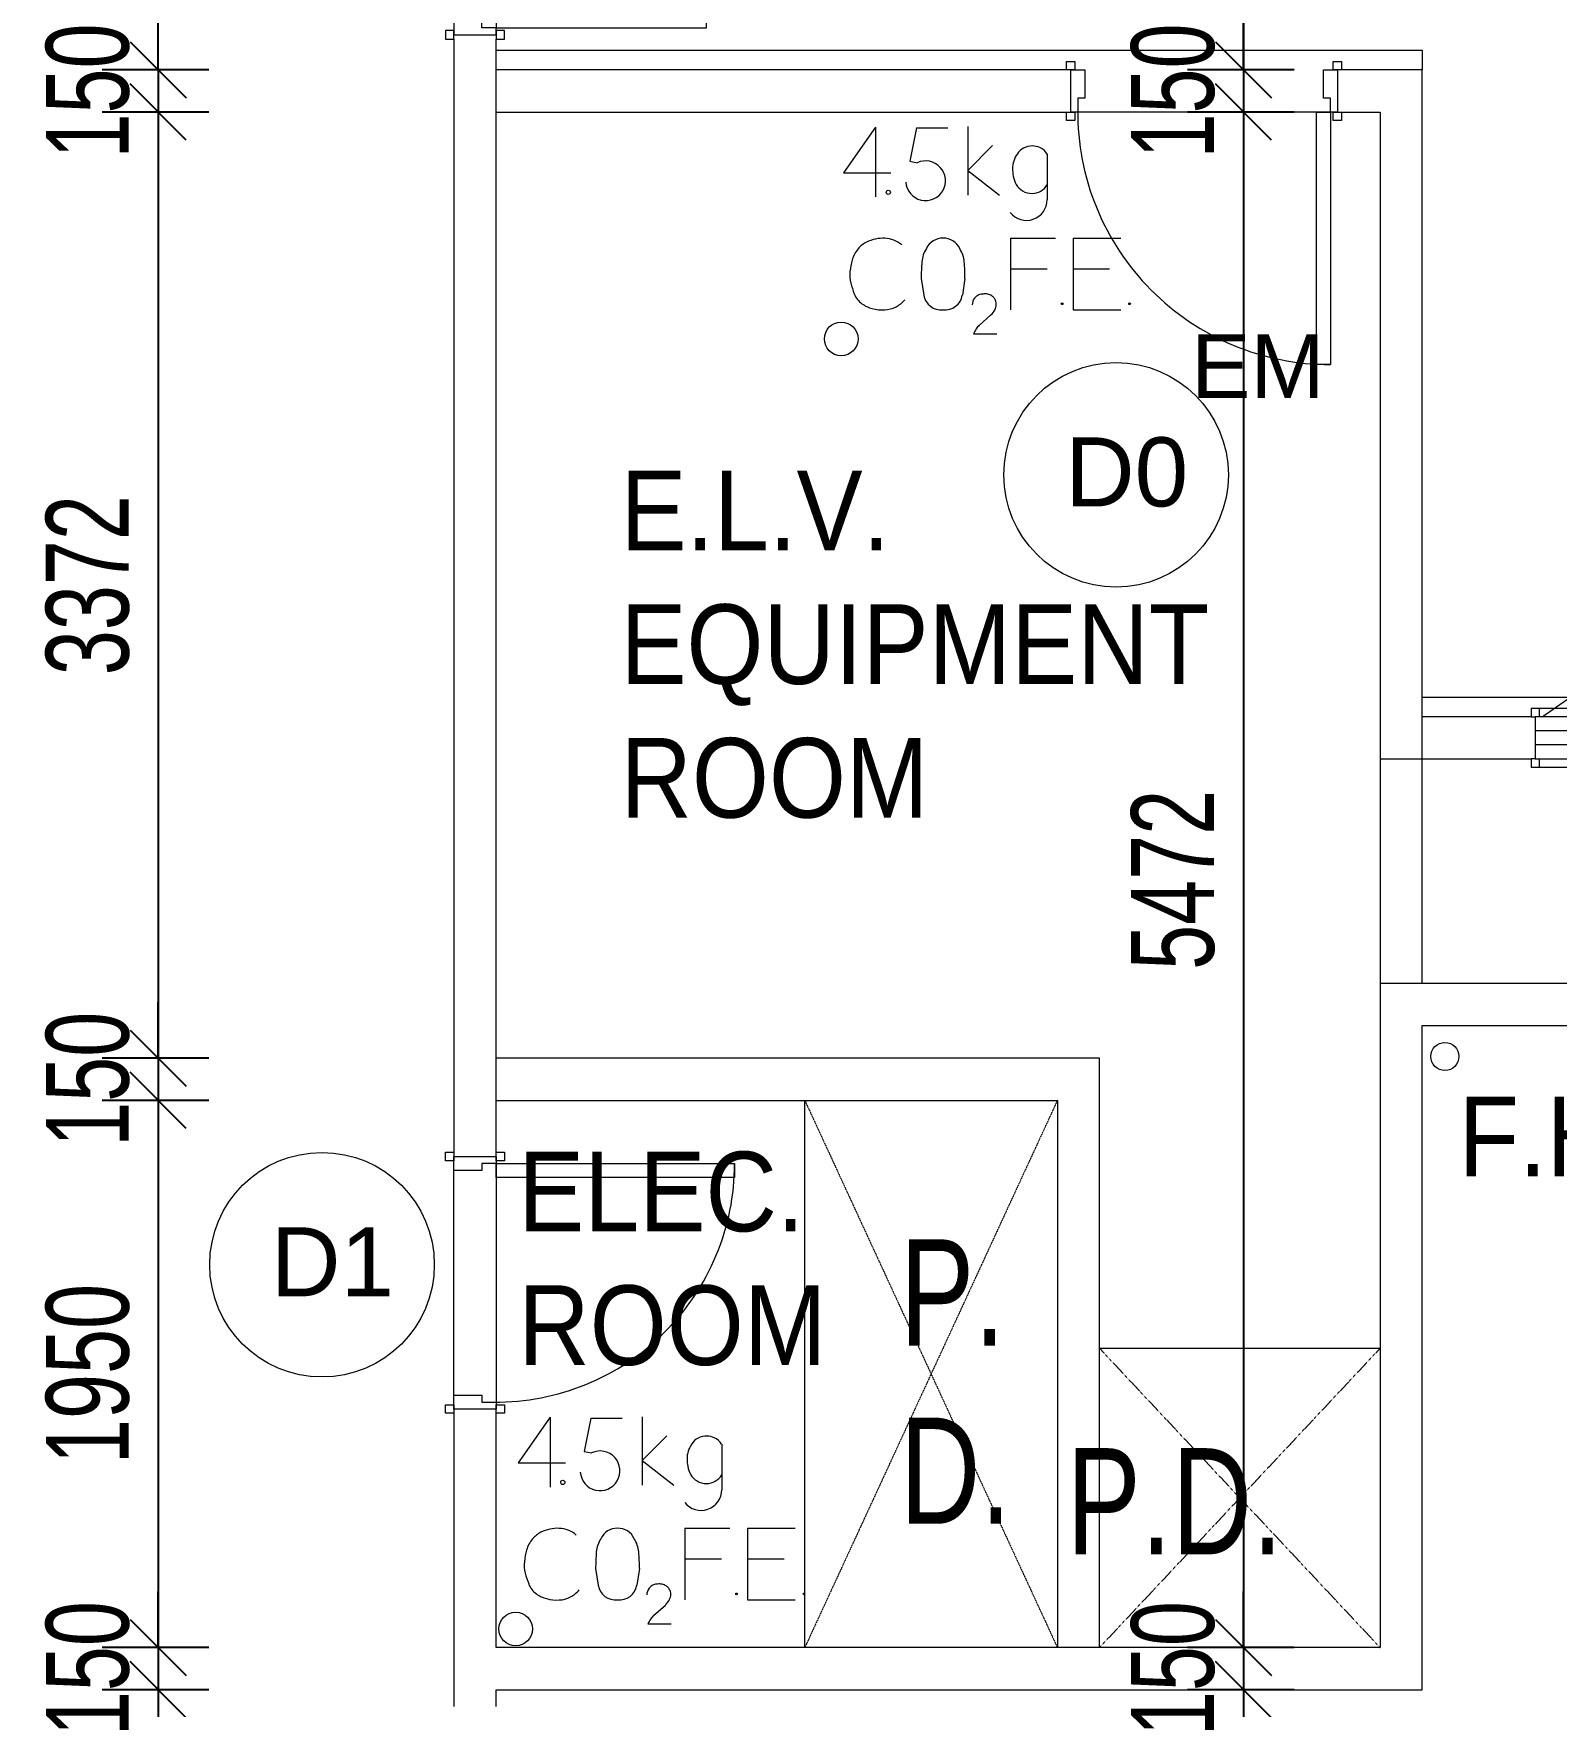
# Model space of a CAD drawing. Header units: millimetres. Extents: x 12827 to 109288, y -12264 to 68487.
# Drawn here: x 76841 to 82268, y 13297 to 19259 of the extents above; entities that cross this region are included whole.
import ezdxf

# ---------------------------------------------------------------- set-up
doc = ezdxf.new("R2010")
doc.units = ezdxf.units.MM
doc.linetypes.add('Car Lift Hidden', pattern=[1.6, 0.8, -0.8])
for name, color, linetype, lineweight in [('A-ANNO-DIMS', 211, 'Continuous', 5), ('A-ANNO-NOTE', 131, 'Continuous', 25), ('A-DETL', 90, 'Continuous', 9), ('A-DETL-GENF', 92, 'Continuous', 20), ('A-DETL-THIN', 151, 'Continuous', 9), ('A-DOOR', 31, 'Continuous', 20), ('A-DOOR-FRAM', 31, 'Continuous', 30), ('A-FLOR', 192, 'Continuous', 9), ('A-WALL', 113, 'Continuous', 20), ('G-ANNO-TEXT', 231, 'Continuous', 5)]:
    doc.layers.add(name, color=color, linetype=linetype, lineweight=lineweight)
doc.styles.add('Arial_1', font='arial.ttf', dxfattribs={"width": 0.7, "height": 295.05988})
doc.styles.add('Swis721 BT_2', font='swiss.ttf', dxfattribs={"width": 0.89, "height": 283.821263})
doc.styles.add('Swis721 BT_4', font='swiss.ttf', dxfattribs={"height": 245.978428})
doc.styles.add('Swis721 BT_5', font='swiss.ttf', dxfattribs={"height": 1.135285})
doc.styles.add('Swis721 BT_7', font='swiss.ttf', dxfattribs={"width": 0.75, "height": 378.428351})
doc.dimstyles.new('Linear_-_1_5mm_Arial', dxfattribs={"dimscale": 304.8, "dimtxt": 300, "dimasz": 0.656168, "dimexe": 0.656168, "dimexo": 0.0625, "dimgap": 0.328084, "dimtad": 1, "dimdec": 0, "dimzin": 0, "dimdsep": 46, "dimtxsty": 'Arial_1', "dimblk1": 'OBLIQUE', "dimblk2": 'OBLIQUE', "dimsah": 1, "dimcen": 0.09, "dimadec": 0, "dimazin": 0, "dimtfac": 1, "dimtdec": 4, "dimtix": 1, "dimtmove": 0, "dimatfit": 3, "dimfxl": 0.656168, "dimfxlon": 1, "dimtvp": 1, "dimtolj": 1, "dimtzin": 0, "dimarcsym": 2})

# ---------------------------------------------------------------- blocks, each defined once
blk = doc.blocks.new('DLN-Double Door__X07_ - _M28_1500 x 2000 _WH_-14586925-Copy of 2_F')
at = {"layer": 'A-DOOR', "lineweight": 15}
for p, q in [((-700, -75), (-750, -75)), ((-750, -75), (-750, -825)), ((-700, -825), (-700, -75)), ((700, -75), (750, -75)), ((700, -825), (700, -75)), ((750, -75), (750, -825)), ((-750, -825), (-700, -825)), ((750, -825), (700, -825))]:
    blk.add_line(p, q, dxfattribs=at)
for centre, start, end in [((-750, -75), 270, 0.5), ((750, -75), 179.5, 270)]:
    blk.add_arc(centre, 750, start, end, dxfattribs=at)
at = {"layer": 'A-DOOR-FRAM', "lineweight": 15}
for p, q in [((-760, 105), (-790, 105)), ((-790, 105), (-790, 75)), ((-790, 75), (-760, 75)), ((-725, 75), (-775, 75)), ((-775, 75), (-775, -75)), ((-760, 75), (-760, 105)), ((-725, -25), (-725, 75)), ((725, 75), (725, -25)), ((775, 75), (725, 75)), ((790, 105), (760, 105)), ((760, 105), (760, 75)), ((760, 75), (790, 75)), ((775, -75), (775, 75)), ((790, 75), (790, 105)), ((-750, -75), (-750, -25)), ((-750, -25), (-725, -25)), ((725, -25), (750, -25)), ((750, -25), (750, -75)), ((-760, -75), (-790, -75)), ((-790, -75), (-790, -105)), ((-790, -105), (-760, -105)), ((-775, -75), (-750, -75)), ((-760, -105), (-760, -75)), ((750, -75), (775, -75)), ((790, -75), (760, -75)), ((760, -75), (760, -105)), ((760, -105), (790, -105)), ((790, -105), (790, -75))]:
    blk.add_line(p, q, dxfattribs=at)
blk = doc.blocks.new('DLN-Single Door__X05_ - _M23a_ 850 x 2000 _WH_-14686133-Copy of 2_F')
at = {"layer": 'A-DOOR', "lineweight": 15}
for p, q in [((-425, 925), (-375, 925)), ((-425, 75), (-425, 925)), ((-375, 925), (-375, 75)), ((-465, 105), (-435, 105)), ((-465, 75), (-465, 105)), ((-435, 75), (-465, 75)), ((-435, 105), (-435, 75)), ((-375, 75), (-425, 75)), ((435, 75), (435, 105)), ((435, 105), (465, 105)), ((465, 75), (435, 75)), ((465, 105), (465, 75)), ((-465, -75), (-435, -75)), ((-465, -105), (-465, -75)), ((-435, -105), (-465, -105)), ((-435, -75), (-435, -105)), ((435, -105), (435, -75)), ((435, -75), (465, -75)), ((465, -105), (435, -105)), ((465, -75), (465, -105))]:
    blk.add_line(p, q, dxfattribs=at)
blk.add_arc((-425, 75), 850, 359.5, 90, dxfattribs=at)
at = {"layer": 'A-DOOR-FRAM', "lineweight": 15}
for p, q in [((-450, 75), (-425, 75)), ((-450, -75), (-450, 75)), ((-425, 75), (-425, 25)), ((425, 75), (450, 75)), ((425, 25), (425, 75)), ((450, 75), (450, -75)), ((-425, 25), (-400, 25)), ((-400, 25), (-400, -75)), ((400, 25), (425, 25)), ((400, -75), (400, 25)), ((-400, -75), (-450, -75)), ((450, -75), (400, -75))]:
    blk.add_line(p, q, dxfattribs=at)
blk = doc.blocks.new('DLN-Single Door__X05_ - _M25a_ 900 x 2200 _WH_-15679916-Copy of 2_F')
at = {"layer": 'A-DOOR', "lineweight": 15}
for p, q in [((-450, 975), (-400, 975)), ((-450, 75), (-450, 975)), ((-400, 975), (-400, 75)), ((-490, 105), (-460, 105)), ((-490, 75), (-490, 105)), ((-460, 75), (-490, 75)), ((-460, 105), (-460, 75)), ((-400, 75), (-450, 75)), ((460, 75), (460, 105)), ((460, 105), (490, 105)), ((490, 75), (460, 75)), ((490, 105), (490, 75)), ((-490, -75), (-460, -75)), ((-490, -105), (-490, -75)), ((-460, -105), (-490, -105)), ((-460, -75), (-460, -105)), ((460, -105), (460, -75)), ((460, -75), (490, -75)), ((490, -105), (460, -105)), ((490, -75), (490, -105))]:
    blk.add_line(p, q, dxfattribs=at)
blk.add_arc((-450, 75), 900, 359.5, 90, dxfattribs=at)
at = {"layer": 'A-DOOR-FRAM', "lineweight": 15}
for p, q in [((-475, 75), (-450, 75)), ((-475, -75), (-475, 75)), ((-450, 75), (-450, 25)), ((450, 75), (475, 75)), ((450, 25), (450, 75)), ((475, 75), (475, -75)), ((-450, 25), (-425, 25)), ((-425, 25), (-425, -75)), ((425, 25), (450, 25)), ((425, -75), (425, 25)), ((-425, -75), (-475, -75)), ((475, -75), (425, -75))]:
    blk.add_line(p, q, dxfattribs=at)
blk = doc.blocks.new('DLN-Double Door-AP - _AP09_ 1100 x 2100 _WH_-10331324-Copy of 2_F')
at = {"layer": 'A-DOOR', "lineweight": 15}
for p, q in [((575, 75), (-575, 75)), ((-575, 75), (-575, 25)), ((575, 25), (575, 75)), ((-575, 25), (-575, -25)), ((-575, 25), (575, 25)), ((575, -25), (575, 25)), ((-575, -25), (-575, -75)), ((-575, -25), (575, -25)), ((575, -75), (575, -25)), ((-575, -75), (575, -75)), ((-550, -75), (-99.5, -390.5)), ((-70.8, -349.5), (-462.8, -75)), ((70.8, -349.5), (462.8, -75)), ((550, -75), (99.5, -390.5)), ((-99.5, -390.5), (-70.8, -349.5)), ((99.5, -390.5), (70.8, -349.5))]:
    blk.add_line(p, q, dxfattribs=at)
for centre, start, end in [((-550, -75), 325, 359.99687), ((550, -75), 180.00313, 215)]:
    blk.add_arc(centre, 550, start, end, dxfattribs=at)
at = {"layer": 'A-DOOR-FRAM', "lineweight": 15}
for p, q in [((-560, 105), (-590, 105)), ((-590, 105), (-590, 75)), ((-590, 75), (-575, 75)), ((-560, 75), (-560, 105)), ((560, 105), (-560, 105)), ((560, 105), (560, 75)), ((590, 105), (560, 105)), ((575, 75), (590, 75)), ((590, 75), (590, 105)), ((-575, -75), (-590, -75)), ((-590, -75), (-590, -105)), ((-590, -105), (-560, -105)), ((-560, -105), (-560, -75)), ((-560, -105), (560, -105)), ((560, -75), (560, -105)), ((560, -105), (590, -105)), ((590, -75), (575, -75)), ((590, -105), (590, -75))]:
    blk.add_line(p, q, dxfattribs=at)
blk = doc.blocks.new('DLN_2D- CO2F_E - COFE-19082810-Copy of 2_F')
at = {"layer": 'A-DETL-GENF'}
for p, q in [((-17.3, 748.2), (-131.7, 584.8)), ((-17.3, 748.2), (-17.3, 498.9)), ((127.7, 744.7), (104.6, 625.9)), ((127.7, 744.7), (239.3, 744.7)), ((310.6, 749.5), (310.6, 505.3)), ((310.6, 593.7), (398.7, 681.9)), ((104.6, 625.9), (130.7, 620.8)), ((593.9, 651.6), (593.9, 489.4)), ((-131.7, 584.8), (37, 584.8)), ((310.6, 593.7), (423.7, 505.3)), ((463.2, 351.9), (623.2, 351.9)), ((463.2, 351.9), (463.2, 97.1)), ((686.3, 351.9), (856.3, 351.9)), ((686.3, 351.9), (686.3, 97.1)), ((463.2, 242.8), (593.2, 242.8)), ((686.3, 242.8), (816.3, 242.8)), ((144.8, 208.3), (154.2, 149.1)), ((301, 208.3), (291.6, 149.1)), ((351.6, 41.5), (393.3, 78.6)), ((686.3, 97.1), (856.3, 97.1)), ((330.8, 11.3), (414.5, 11.3))]:
    blk.add_line(p, q, dxfattribs=at)
for centre, radius in [((27.8, 515.4), 7.48), ((646.9, 118.2), 3), ((887.2, 118.2), 3), ((-140, -6.8), 60)]:
    blk.add_circle(centre, radius, dxfattribs=at)
for centre, radius, start, end in [((539, 619.3), 61.4, 118.48629, 146.78096), ((539, 619.3), 61.4, 87.51371, 118.48629), ((538.4, 607.6), 73.2, 66.48629, 87.51371), ((544.7, 622), 57.4, 31.04971, 66.48629), ((160.8, 556.8), 70.7, 183.80464, 115.19545), ((550.8, 600.8), 80.3, 161.21904, 180.78096), ((653, 602.2), 182.6, 180.78096, 189.21904), ((584.9, 589.2), 116.4, 146.78096, 161.21904), ((556.9, 586.6), 85.2, 189.21904, 210.78096), ((539, 575.9), 64.4, 210.78096, 239.21904), ((539, 575.9), 64.4, 271.05494, 328.58528), ((520.1, 489.4), 73.8, 218.39588, 0), ((539, 575.9), 64.4, 239.21904, 271.05494), ((-3.7, 248.5), 100.5, 139.33925, 165.24102), ((-3.7, 248.5), 100.5, 117.37935, 139.33925), ((9.8, 218.4), 133.5, 87.65446, 116.60469), ((11.2, 253), 98.9, 49.34871, 87.65446), ((246.2, 259.9), 99.2, 146.40311, 175.59689), ((220.8, 289.2), 62.8, 88.11543, 155.88457), ((225, 289.2), 62.8, 24.11543, 91.88457), ((199.6, 259.9), 99.2, 4.40311, 33.59689), ((190.9, 195.7), 302.2, 164.9644, 172.75573), ((977, 203.7), 832.2, 175.59689, 179.68031), ((-531.2, 203.7), 832.2, 0.31969, 4.40311), ((2, 220.3), 111.7, 173.06555, 194.73669), ((290.2, 299.4), 410.6, 195.18247, 200.77345), ((-22, 180.7), 76.5, 200.57876, 234.83568), ((9.8, 196.2), 99.8, 297.09208, 320.30909), ((215.5, 158.8), 62.1, 189, 276.80189), ((230.2, 158.8), 62.1, 263.19811, 351), ((366.1, 113.7), 39.4, 141.01687, 178.98313), ((366.1, 113.7), 39.4, 112.86606, 141.01687), ((366.1, 113.7), 39.4, 90.38089, 112.86606), ((372.1, 109.6), 44, 77.71764, 98.28236), ((371.2, 105.3), 48.4, 58.28236, 77.71764), ((381.1, 121.3), 29.6, 35.71764, 58.28236), ((370.2, 113.4), 43.1, 18.28236, 35.71764), ((384.5, 118.2), 28, 357.71764, 18.28236), ((1.7, 216.2), 119.2, 235.33778, 254.66222), ((7, 236.9), 140.6, 254.7908, 273.2092), ((9.8, 196.2), 99.8, 272.90792, 297.09208), ((334.4, 139.8), 84.9, 313.95514, 330.04486), ((299.9, 141.6), 116.8, 337.7231, 342.2769), ((382.8, 115.1), 29.7, 342.2769, 3.7231), ((457.2, -49.8), 140.4, 145.81368, 154.18632), ((407.5, -16), 80.3, 134.18632, 145.81368)]:
    blk.add_arc(centre, radius, start, end, dxfattribs=at)
blk = doc.blocks.new('GBP_Door Mark - 2 x 1_3_RT_ Border WHITE-4013245-Copy of 2_F')
at = {"layer": 'A-ANNO-NOTE', "lineweight": 5}
blk.add_circle((-31.356, 27.261), 2, dxfattribs=at)
blk = doc.blocks.new('_Oblique')
at = {"color": 0, "linetype": 'ByBlock', "lineweight": -2}
blk.add_line((-0.5, -0.5), (0.5, 0.5), dxfattribs=at)
blk = doc.blocks.new('DIMBLOCK81-Copy of 2_F')
at = {"layer": 'A-ANNO-DIMS', "color": 0, "lineweight": -2, "transparency": 16777216}
for p, q in [((81333.3, 20929.2), (80952.4, 20929.2)), ((81152.4, 20929.2), (81152.4, 19129.2)), ((81333.3, 19129.2), (80952.4, 19129.2))]:
    blk.add_line(p, q, dxfattribs=at)
at = {"layer": 'Defpoints', "color": 0, "transparency": 16777216}
for p in [(81352.4, 20929.2), (81152.4, 19129.2), (81352.4, 19129.2)]:
    blk.add_point(p, dxfattribs=at)
at = {"layer": 'A-ANNO-DIMS', "color": 0, "lineweight": -2, "transparency": 16777216, "xscale": 200, "yscale": 200, "zscale": 200}
for p, rotation in [((81152.4, 20929.2), 90), ((81152.4, 19129.2), 270)]:
    blk.add_blockref('_Oblique', p, dxfattribs=dict(at, rotation=rotation))
at = {"layer": 'A-ANNO-DIMS', "color": 0, "transparency": 16777216, "insert": (80901.7, 20029.2), "char_height": 295.06, "width": 753.231, "attachment_point": 5, "rotation": 90, "style": 'Arial_1'}
blk.add_mtext('\\A1;1800', dxfattribs=at)
blk = doc.blocks.new('DIMBLOCK82-Copy of 2_F')
at = {"layer": 'A-ANNO-DIMS', "color": 0, "lineweight": -2, "transparency": 16777216}
for p, q in [((81152.4, 19129.2), (81152.4, 19329.2)), ((81333.3, 19129.2), (80952.4, 19129.2)), ((81152.4, 19129.2), (81152.4, 18979.2)), ((81333.3, 18979.2), (80952.4, 18979.2)), ((81152.4, 18979.2), (81152.4, 18779.2))]:
    blk.add_line(p, q, dxfattribs=at)
at = {"layer": 'Defpoints', "color": 0, "transparency": 16777216}
for p in [(81352.4, 19129.2), (81152.4, 18979.2), (81352.4, 18979.2)]:
    blk.add_point(p, dxfattribs=at)
at = {"layer": 'A-ANNO-DIMS', "color": 0, "lineweight": -2, "transparency": 16777216, "xscale": 200, "yscale": 200, "zscale": 200}
for p, rotation in [((81152.4, 19129.2), 270), ((81152.4, 18979.2), 90)]:
    blk.add_blockref('_Oblique', p, dxfattribs=dict(at, rotation=rotation))
at = {"layer": 'A-ANNO-DIMS', "color": 0, "transparency": 16777216, "insert": (80901.7, 19054.2), "char_height": 295.06, "width": 564.923, "attachment_point": 5, "rotation": 90, "style": 'Arial_1'}
blk.add_mtext('\\A1;150', dxfattribs=at)
blk = doc.blocks.new('DIMBLOCK83-Copy of 2_F')
at = {"layer": 'A-ANNO-DIMS', "color": 0, "lineweight": -2, "transparency": 16777216}
for p, q in [((81333.3, 18979.2), (80952.4, 18979.2)), ((81152.4, 18979.2), (81152.4, 13507.5)), ((81333.3, 13507.5), (80952.4, 13507.5))]:
    blk.add_line(p, q, dxfattribs=at)
at = {"layer": 'Defpoints', "color": 0, "transparency": 16777216}
for p in [(81352.4, 18979.2), (81152.4, 13507.5), (81352.4, 13507.5)]:
    blk.add_point(p, dxfattribs=at)
at = {"layer": 'A-ANNO-DIMS', "color": 0, "lineweight": -2, "transparency": 16777216, "xscale": 200, "yscale": 200, "zscale": 200}
for p, rotation in [((81152.4, 18979.2), 90), ((81152.4, 13507.5), 270)]:
    blk.add_blockref('_Oblique', p, dxfattribs=dict(at, rotation=rotation))
at = {"layer": 'A-ANNO-DIMS', "color": 0, "transparency": 16777216, "insert": (80901.7, 16243.3), "char_height": 295.06, "width": 753.231, "attachment_point": 5, "rotation": 90, "style": 'Arial_1'}
blk.add_mtext('\\A1;5472', dxfattribs=at)
blk = doc.blocks.new('DIMBLOCK84-Copy of 2_F')
at = {"layer": 'A-ANNO-DIMS', "color": 0, "lineweight": -2, "transparency": 16777216}
for p, q in [((81152.4, 13507.5), (81152.4, 13707.5)), ((81333.3, 13507.5), (80952.4, 13507.5)), ((81152.4, 13507.5), (81152.4, 13357.5)), ((81333.3, 13357.5), (80952.4, 13357.5)), ((81152.4, 13357.5), (81152.4, 13157.5))]:
    blk.add_line(p, q, dxfattribs=at)
at = {"layer": 'Defpoints', "color": 0, "transparency": 16777216}
for p in [(81352.4, 13507.5), (81152.4, 13357.5), (81352.4, 13357.5)]:
    blk.add_point(p, dxfattribs=at)
at = {"layer": 'A-ANNO-DIMS', "color": 0, "lineweight": -2, "transparency": 16777216, "xscale": 200, "yscale": 200, "zscale": 200}
for p, rotation in [((81152.4, 13507.5), 270), ((81152.4, 13357.5), 90)]:
    blk.add_blockref('_Oblique', p, dxfattribs=dict(at, rotation=rotation))
at = {"layer": 'A-ANNO-DIMS', "color": 0, "transparency": 16777216, "insert": (80901.7, 13432.5), "char_height": 295.06, "width": 564.923, "attachment_point": 5, "rotation": 90, "style": 'Arial_1'}
blk.add_mtext('\\A1;150', dxfattribs=at)
blk = doc.blocks.new('DIMBLOCK85-Copy of 2_F')
at = {"layer": 'A-ANNO-DIMS', "color": 0, "lineweight": -2, "transparency": 16777216}
for p, q in [((81333.3, 13357.5), (80952.4, 13357.5)), ((81152.4, 13357.5), (81152.4, 12257.5)), ((81333.3, 12257.5), (80952.4, 12257.5))]:
    blk.add_line(p, q, dxfattribs=at)
at = {"layer": 'Defpoints', "color": 0, "transparency": 16777216}
for p in [(81352.4, 13357.5), (81152.4, 12257.5), (81352.4, 12257.5)]:
    blk.add_point(p, dxfattribs=at)
at = {"layer": 'A-ANNO-DIMS', "color": 0, "lineweight": -2, "transparency": 16777216, "xscale": 200, "yscale": 200, "zscale": 200}
for p, rotation in [((81152.4, 13357.5), 90), ((81152.4, 12257.5), 270)]:
    blk.add_blockref('_Oblique', p, dxfattribs=dict(at, rotation=rotation))
at = {"layer": 'A-ANNO-DIMS', "color": 0, "transparency": 16777216, "insert": (80901.7, 12807.5), "char_height": 295.06, "width": 753.231, "attachment_point": 5, "rotation": 90, "style": 'Arial_1'}
blk.add_mtext('\\A1;1100', dxfattribs=at)
blk = doc.blocks.new('DIMBLOCK111-Copy of 2_F')
at = {"layer": 'A-ANNO-DIMS', "color": 0, "lineweight": -2, "transparency": 16777216}
for p, q in [((77285.7, 19129.2), (77285.7, 19329.2)), ((77466.7, 19129.2), (77085.7, 19129.2)), ((77285.7, 19129.2), (77285.7, 18979.2)), ((77466.7, 18979.2), (77085.7, 18979.2)), ((77285.7, 18979.2), (77285.7, 18779.2))]:
    blk.add_line(p, q, dxfattribs=at)
at = {"layer": 'Defpoints', "color": 0, "transparency": 16777216}
for p in [(77485.7, 19129.2), (77285.7, 18979.2), (77485.7, 18979.2)]:
    blk.add_point(p, dxfattribs=at)
at = {"layer": 'A-ANNO-DIMS', "color": 0, "lineweight": -2, "transparency": 16777216, "xscale": 200, "yscale": 200, "zscale": 200}
for p, rotation in [((77285.7, 19129.2), 270), ((77285.7, 18979.2), 90)]:
    blk.add_blockref('_Oblique', p, dxfattribs=dict(at, rotation=rotation))
at = {"layer": 'A-ANNO-DIMS', "color": 0, "transparency": 16777216, "insert": (77035.1, 19054.2), "char_height": 295.06, "width": 564.923, "attachment_point": 5, "rotation": 90, "style": 'Arial_1'}
blk.add_mtext('\\A1;150', dxfattribs=at)
blk = doc.blocks.new('DIMBLOCK112-Copy of 2_F')
at = {"layer": 'A-ANNO-DIMS', "color": 0, "lineweight": -2, "transparency": 16777216}
for p, q in [((77466.7, 18979.2), (77085.7, 18979.2)), ((77285.7, 18979.2), (77285.7, 15607.5)), ((77466.7, 15607.5), (77085.7, 15607.5))]:
    blk.add_line(p, q, dxfattribs=at)
at = {"layer": 'Defpoints', "color": 0, "transparency": 16777216}
for p in [(77485.7, 18979.2), (77285.7, 15607.5), (77485.7, 15607.5)]:
    blk.add_point(p, dxfattribs=at)
at = {"layer": 'A-ANNO-DIMS', "color": 0, "lineweight": -2, "transparency": 16777216, "xscale": 200, "yscale": 200, "zscale": 200}
for p, rotation in [((77285.7, 18979.2), 90), ((77285.7, 15607.5), 270)]:
    blk.add_blockref('_Oblique', p, dxfattribs=dict(at, rotation=rotation))
at = {"layer": 'A-ANNO-DIMS', "color": 0, "transparency": 16777216, "insert": (77035, 17293.3), "char_height": 295.06, "width": 753.231, "attachment_point": 5, "rotation": 90, "style": 'Arial_1'}
blk.add_mtext('\\A1;3372', dxfattribs=at)
blk = doc.blocks.new('DIMBLOCK113-Copy of 2_F')
at = {"layer": 'A-ANNO-DIMS', "color": 0, "lineweight": -2, "transparency": 16777216}
for p, q in [((77285.7, 15607.5), (77285.7, 15807.5)), ((77466.7, 15607.5), (77085.7, 15607.5)), ((77285.7, 15607.5), (77285.7, 15457.5)), ((77466.7, 15457.5), (77085.7, 15457.5)), ((77285.7, 15457.5), (77285.7, 15257.5))]:
    blk.add_line(p, q, dxfattribs=at)
at = {"layer": 'Defpoints', "color": 0, "transparency": 16777216}
for p in [(77485.7, 15607.5), (77285.7, 15457.5), (77485.7, 15457.5)]:
    blk.add_point(p, dxfattribs=at)
at = {"layer": 'A-ANNO-DIMS', "color": 0, "lineweight": -2, "transparency": 16777216, "xscale": 200, "yscale": 200, "zscale": 200}
for p, rotation in [((77285.7, 15607.5), 270), ((77285.7, 15457.5), 90)]:
    blk.add_blockref('_Oblique', p, dxfattribs=dict(at, rotation=rotation))
at = {"layer": 'A-ANNO-DIMS', "color": 0, "transparency": 16777216, "insert": (77035.1, 15532.5), "char_height": 295.06, "width": 564.923, "attachment_point": 5, "rotation": 90, "style": 'Arial_1'}
blk.add_mtext('\\A1;150', dxfattribs=at)
blk = doc.blocks.new('DIMBLOCK114-Copy of 2_F')
at = {"layer": 'A-ANNO-DIMS', "color": 0, "lineweight": -2, "transparency": 16777216}
for p, q in [((77466.7, 15457.5), (77085.7, 15457.5)), ((77285.7, 15457.5), (77285.7, 13507.5)), ((77466.7, 13507.5), (77085.7, 13507.5))]:
    blk.add_line(p, q, dxfattribs=at)
at = {"layer": 'Defpoints', "color": 0, "transparency": 16777216}
for p in [(77485.7, 15457.5), (77285.7, 13507.5), (77485.7, 13507.5)]:
    blk.add_point(p, dxfattribs=at)
at = {"layer": 'A-ANNO-DIMS', "color": 0, "lineweight": -2, "transparency": 16777216, "xscale": 200, "yscale": 200, "zscale": 200}
for p, rotation in [((77285.7, 15457.5), 90), ((77285.7, 13507.5), 270)]:
    blk.add_blockref('_Oblique', p, dxfattribs=dict(at, rotation=rotation))
at = {"layer": 'A-ANNO-DIMS', "color": 0, "transparency": 16777216, "insert": (77035.1, 14482.5), "char_height": 295.06, "width": 753.231, "attachment_point": 5, "rotation": 90, "style": 'Arial_1'}
blk.add_mtext('\\A1;1950', dxfattribs=at)
blk = doc.blocks.new('DIMBLOCK115-Copy of 2_F')
at = {"layer": 'A-ANNO-DIMS', "color": 0, "lineweight": -2, "transparency": 16777216}
for p, q in [((77285.7, 13507.5), (77285.7, 13707.5)), ((77466.7, 13507.5), (77085.7, 13507.5)), ((77285.7, 13507.5), (77285.7, 13357.5)), ((77466.7, 13357.5), (77085.7, 13357.5)), ((77285.7, 13357.5), (77285.7, 13157.5))]:
    blk.add_line(p, q, dxfattribs=at)
at = {"layer": 'Defpoints', "color": 0, "transparency": 16777216}
for p in [(77485.7, 13507.5), (77285.7, 13357.5), (77485.7, 13357.5)]:
    blk.add_point(p, dxfattribs=at)
at = {"layer": 'A-ANNO-DIMS', "color": 0, "lineweight": -2, "transparency": 16777216, "xscale": 200, "yscale": 200, "zscale": 200}
for p, rotation in [((77285.7, 13507.5), 270), ((77285.7, 13357.5), 90)]:
    blk.add_blockref('_Oblique', p, dxfattribs=dict(at, rotation=rotation))
at = {"layer": 'A-ANNO-DIMS', "color": 0, "transparency": 16777216, "insert": (77035.1, 13432.5), "char_height": 295.06, "width": 564.923, "attachment_point": 5, "rotation": 90, "style": 'Arial_1'}
blk.add_mtext('\\A1;150', dxfattribs=at)
blk = doc.blocks.new('DIMBLOCK116-Copy of 2_F')
at = {"layer": 'A-ANNO-DIMS', "color": 0, "lineweight": -2, "transparency": 16777216}
for p, q in [((77466.7, 13357.5), (77085.7, 13357.5)), ((77285.7, 13357.5), (77285.7, 12257.5)), ((77466.7, 12257.5), (77085.7, 12257.5))]:
    blk.add_line(p, q, dxfattribs=at)
at = {"layer": 'Defpoints', "color": 0, "transparency": 16777216}
for p in [(77485.7, 13357.5), (77285.7, 12257.5), (77485.7, 12257.5)]:
    blk.add_point(p, dxfattribs=at)
at = {"layer": 'A-ANNO-DIMS', "color": 0, "lineweight": -2, "transparency": 16777216, "xscale": 200, "yscale": 200, "zscale": 200}
for p, rotation in [((77285.7, 13357.5), 90), ((77285.7, 12257.5), 270)]:
    blk.add_blockref('_Oblique', p, dxfattribs=dict(at, rotation=rotation))
at = {"layer": 'A-ANNO-DIMS', "color": 0, "transparency": 16777216, "insert": (77035.1, 12807.5), "char_height": 295.06, "width": 753.231, "attachment_point": 5, "rotation": 90, "style": 'Arial_1'}
blk.add_mtext('\\A1;1100', dxfattribs=at)
blk = doc.blocks.new('GBP_Door Mark - 2 x 1_3_R_T_ Border _EM_ON_-18777231-Copy of 2_F')
at = {"layer": 'A-ANNO-NOTE', "lineweight": 5}
blk.add_circle((-31.356, 27.261), 2, dxfattribs=at)
at = {"layer": 'A-ANNO-NOTE', "lineweight": 5, "insert": (-30.02, 29.767), "char_height": 1.1353, "width": 2.7792, "attachment_point": 1, "line_spacing_factor": 1.00667, "style": 'Swis721 BT_5'}
blk.add_mtext('EM', dxfattribs=at)

msp = doc.modelspace()

# ---------------------------------------------------------------- linework, layer by layer
at = {"layer": 'A-DETL', "linetype": 'Car Lift Hidden'}
for p, q in [((80489.29296, 15457.48546), (79589.29296, 13507.48546)), ((79589.29296, 15457.48546), (80489.29296, 13507.48546)), ((80639.29296, 14574.15213), (81639.29296, 13507.48546)), ((81639.29296, 14574.15213), (80639.29296, 13507.48546))]:
    msp.add_line(p, q, dxfattribs=at)
at = {"layer": 'A-DETL-THIN'}
msp.add_circle((81869.77572, 15613.86415), 50, dxfattribs=at)
at = {"layer": 'A-FLOR'}
for p, q in [((78489.29296, 19199.54447), (81789.29296, 19199.54447)), ((81789.29296, 19199.54447), (81789.29296, 19129.15213)), ((81461.79296, 18979.15213), (80561.79296, 18979.15213)), ((81789.29296, 16894.54447), (85239.29296, 16894.54447)), ((79589.29296, 13507.48546), (79589.29296, 15457.48546)), ((78489.29296, 15232.48546), (78489.29296, 14382.48546)), ((80639.29296, 14574.15212), (81639.29296, 14574.15212))]:
    msp.add_line(p, q, dxfattribs=at)
at = {"layer": 'A-FLOR', "lineweight": 20}
msp.add_line((78339.29296, 14407.48546), (78339.29296, 15207.48546), dxfattribs=at)
at = {"layer": 'A-WALL'}
for p, q in [((78339.29296, 19239.15213), (78339.29296, 15272.48546)), ((78489.29296, 15272.48546), (78489.29296, 19239.15213)), ((80536.79296, 19129.15213), (78489.29296, 19129.15213)), ((80536.79296, 18979.15213), (80536.79296, 19129.15213)), ((81789.29296, 19129.15213), (81486.79296, 19129.15213)), ((81486.79296, 19129.15213), (81486.79296, 18979.15213)), ((81789.29296, 15874.15213), (81789.29296, 19129.15213)), ((78489.29296, 18979.15213), (80536.79296, 18979.15213)), ((81486.79296, 18979.15213), (81639.29296, 18979.15213)), ((81639.29296, 18979.15213), (81639.29296, 13507.48546)), ((82176.79296, 16824.15213), (81789.29296, 16824.15213)), ((81639.29296, 16674.15213), (82176.79296, 16674.15213)), ((88014.29296, 15874.15213), (81639.29296, 15874.15213)), ((81789.29296, 15724.15213), (88014.29296, 15724.15213)), ((81789.29296, 13357.48546), (81789.29296, 15724.15213)), ((80639.29296, 15607.48546), (78489.29296, 15607.48546)), ((80639.29296, 13507.48546), (80639.29296, 15607.48546)), ((78489.29296, 15457.48546), (80489.29296, 15457.48546)), ((80489.29296, 15457.48546), (80489.29296, 13507.48546)), ((78339.29296, 14342.48546), (78339.29296, 13297.48546)), ((78489.29296, 13507.48546), (78489.29296, 14342.48546)), ((81639.29296, 13507.48546), (78489.29296, 13507.48546)), ((78489.29296, 13297.48546), (78489.29296, 13357.48546)), ((78489.29296, 13357.48546), (81789.29296, 13357.48546))]:
    msp.add_line(p, q, dxfattribs=at)

# ---------------------------------------------------------------- block references
at = {"layer": 'A-ANNO-NOTE', "lineweight": 5, "xscale": 200, "yscale": 200, "zscale": 200}
msp.add_blockref('GBP_Door Mark - 2 x 1_3_R_T_ Border _EM_ON_-18777231-Copy of 2_F', (86969.55347, 12234.11904), dxfattribs=at)
at = {"layer": 'A-ANNO-NOTE', "xscale": 200, "yscale": 200, "zscale": 200}
msp.add_blockref('GBP_Door Mark - 2 x 1_3_RT_ Border WHITE-4013245-Copy of 2_F', (84140.53975, 9419.69228), dxfattribs=at)
at = {"layer": 'A-DETL-GENF'}
for p in [(79859.05802, 18177.62284), (78699.29296, 13580.64653)]:
    msp.add_blockref('DLN_2D- CO2F_E - COFE-19082810-Copy of 2_F', p, dxfattribs=at)
at = {"layer": 'A-DOOR', "lineweight": 15}
for name, p, rotation in [('DLN-Double Door__X07_ - _M28_1500 x 2000 _WH_-14586925-Copy of 2_F', (78414.29296, 20029.15213), 90), ('DLN-Single Door__X05_ - _M25a_ 900 x 2200 _WH_-15679916-Copy of 2_F', (81011.79296, 19054.15213), 180), ('DLN-Double Door-AP - _AP09_ 1100 x 2100 _WH_-10331324-Copy of 2_F', (82766.79296, 16749.15213), 180), ('DLN-Single Door__X05_ - _M23a_ 850 x 2000 _WH_-14686133-Copy of 2_F', (78414.29296, 14807.48546), 270)]:
    msp.add_blockref(name, p, dxfattribs=dict(at, rotation=rotation))

# ---------------------------------------------------------------- texts
at = {"layer": 'A-ANNO-NOTE', "lineweight": 5, "char_height": 245.978428, "width": 514.7814219, "attachment_point": 2, "line_spacing_factor": 1.00667, "style": 'Swis721 BT_4'}
for s, insert in [('D0', (80735.87466, 17819.8553)), ('D1', (77906.86094, 15005.42853))]:
    msp.add_mtext(s, dxfattribs=dict(at, insert=insert))
at = {"layer": 'G-ANNO-TEXT', "color": 7, "attachment_point": 1, "line_spacing_factor": 1.00667}
for s, insert, char_height, width, style in [('E.L.V.\\PEQUIPMENT\\PROOM', (78932.35805, 17701.27028), 283.821263, 2419.2, 'Swis721 BT_2'), ('F.H.', (81918.49386, 15470.71459), 283.821263, 777.6, 'Swis721 BT_2'), ('ELEC.\\PROOM', (78568.39362, 15274.5885), 283.821263, 1274.4, 'Swis721 BT_2'), ('P.\\PD.', (79928.57442, 14962.14708), 378.428351, 465.6, 'Swis721 BT_7'), ('P.D.', (80521.95488, 14218.26701), 378.428351, 892.8, 'Swis721 BT_7')]:
    msp.add_mtext(s, dxfattribs=dict(at, insert=insert, char_height=char_height, width=width, style=style))

# ---------------------------------------------------------------- dimensions: what is measured, and where the dimension line sits
at = {"layer": 'A-ANNO-DIMS'}
for base, p1, p2, override, picture, middle in [((81152.38197, 19129.15213), (81352.38197, 20929.15213), (81352.38197, 19129.15213), {"dimpost": '<>', "dimfxl": 1800}, 'DIMBLOCK81-Copy of 2_F', (80901.73237, 20029.15213)), ((77285.72162, 18979.15213), (77485.72162, 19129.15213), (77485.72162, 18979.15213), {"dimpost": '<>', "dimfxl": 150}, 'DIMBLOCK111-Copy of 2_F', (77035.07202, 19054.15213)), ((81152.38197, 18979.15213), (81352.38197, 19129.15213), (81352.38197, 18979.15213), {"dimpost": '<>', "dimfxl": 150}, 'DIMBLOCK82-Copy of 2_F', (80901.73237, 19054.15213)), ((77285.72162, 15607.48546), (77485.72162, 18979.15213), (77485.72162, 15607.48546), {"dimpost": '<>', "dimfxl": 3371.666667}, 'DIMBLOCK112-Copy of 2_F', (77034.97139, 17293.31879)), ((81152.38197, 13507.48546), (81352.38197, 18979.15213), (81352.38197, 13507.48546), {"dimpost": '<>', "dimfxl": 5471.666667}, 'DIMBLOCK83-Copy of 2_F', (80901.73237, 16243.31879)), ((77285.72162, 15457.48546), (77485.72162, 15607.48546), (77485.72162, 15457.48546), {"dimpost": '<>', "dimfxl": 150}, 'DIMBLOCK113-Copy of 2_F', (77035.07202, 15532.48546)), ((77285.72162, 13507.48546), (77485.72162, 15457.48546), (77485.72162, 13507.48546), {"dimpost": '<>', "dimfxl": 1950}, 'DIMBLOCK114-Copy of 2_F', (77035.07202, 14482.48546)), ((77285.72162, 13357.48546), (77485.72162, 13507.48546), (77485.72162, 13357.48546), {"dimpost": '<>', "dimfxl": 150}, 'DIMBLOCK115-Copy of 2_F', (77035.07202, 13432.48546)), ((81152.38197, 13357.48546), (81352.38197, 13507.48546), (81352.38197, 13357.48546), {"dimpost": '<>', "dimfxl": 150}, 'DIMBLOCK84-Copy of 2_F', (80901.73237, 13432.48546)), ((77285.72162, 12257.48546), (77485.72162, 13357.48546), (77485.72162, 12257.48546), {"dimpost": '<>', "dimfxl": 1100}, 'DIMBLOCK116-Copy of 2_F', (77035.07202, 12807.48546)), ((81152.38197, 12257.48546), (81352.38197, 13357.48546), (81352.38197, 12257.48546), {"dimpost": '<>', "dimfxl": 1100}, 'DIMBLOCK85-Copy of 2_F', (80901.73237, 12807.48546))]:
    dim = msp.add_linear_dim(base=base, p1=p1, p2=p2, angle=90, dimstyle='Linear_-_1_5mm_Arial', override=override, dxfattribs=at)
    dim.commit()
    dim.dimension.update_dxf_attribs({"geometry": picture, "text_midpoint": middle})

doc.saveas('drawing.dxf')
